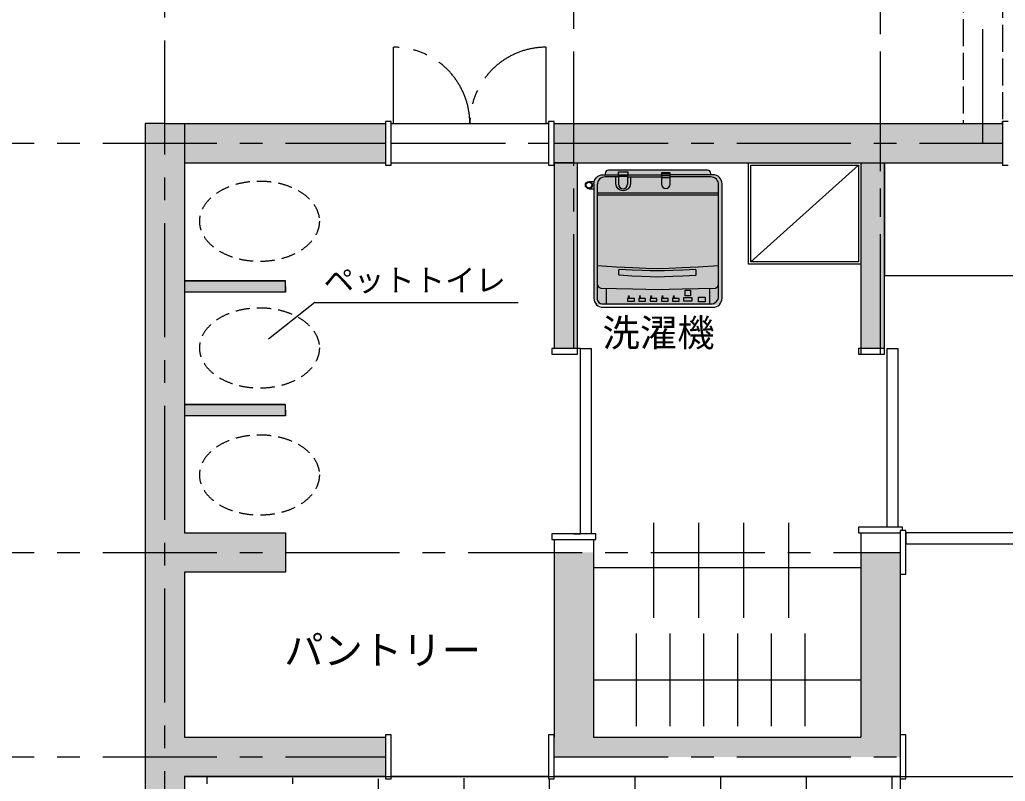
# Model space of a CAD drawing. Header units: millimetres. Extents: x -63086 to 144078, y -129912 to 13382.
# Drawn here: x 80700 to 85086, y -16512 to -13124 of the extents above; entities that cross this region are included whole.
import ezdxf

# ---------------------------------------------------------------- set-up
doc = ezdxf.new("R2010")
doc.units = ezdxf.units.MM
for name, pattern in [('ACAD_ISO02W100', [15, 12, -3]), ('CENTERX2', [101.6, 63.5, -12.7, 12.7, -12.7]), ('HIDDEN', [9.525, 6.35, -3.175])]:
    doc.linetypes.add(name, pattern=pattern)
doc.layers.get('0').update_dxf_attribs({"lineweight": 0})
for name, color, linetype, lineweight in [('001壁芯', 7, 'CENTERX2', 0), ('002寸法', 7, 'Continuous', 0), ('003壁', 7, 'Continuous', 9), ('004建具', 7, 'Continuous', 9), ('097家具', 7, 'Continuous', 0)]:
    doc.layers.add(name, color=color, linetype=linetype, lineweight=lineweight)
doc.layers.add('文字', color=7, linetype='Continuous')
doc.styles.get("Standard").update_dxf_attribs({"font": 'MS Mincho.ttf'})
doc.styles.add('小岩', font='MS Mincho.ttf', dxfattribs={"height": 150})
doc.dimstyles.new('寸法', dxfattribs={"dimtxt": 70, "dimasz": 25, "dimexe": 1.5, "dimexo": 200, "dimtad": 1, "dimdec": 0, "dimtxsty": 'Standard', "dimblk": 'DOT', "dimcen": 2.5, "dimadec": 0, "dimazin": 0, "dimtfac": 1, "dimtdec": 0, "dimtmove": 0, "dimatfit": 3, "dimfxl": 200, "dimfxlon": 1, "dimarcsym": 0})

# ---------------------------------------------------------------- blocks, each defined once
blk = doc.blocks.new('*U199')
at = {"color": 0, "linetype": 'ByBlock', "lineweight": -2}
for p, q in [((112, 583.8), (152.5, 583.8)), ((152.7, 580), (302.9, 580)), ((153, 590), (302.9, 590)), ((302.9, 595.5), (342.1, 595.5)), ((302.9, 593.4), (342.1, 593.4)), ((302.9, 585.8), (342.1, 585.8)), ((302.9, 577.1), (342.1, 577.1)), ((-19.5, 559.7), (4, 559.7)), ((-19.5, 527.8), (2.5, 527.8)), ((17.5, 510), (557.5, 510)), ((17.5, 500), (557.5, 500)), ((497.5, 45), (497.5, 45))]:
    blk.add_line(p, q, dxfattribs=at)
for points in [[(2.5, 550, -0.414214), (42.5, 590), (112.2, 590)], [(2.5, 550), (2.5, 40, 0.414214), (42.5, 0), (532.5, 0, 0.414214), (572.5, 40), (572.5, 550, 0.414214), (532.5, 590), (342.1, 590)], [(112.4, 580), (93.1, 580), (52.5, 580, 0.414273), (17.5, 545), (17.5, 36.8, 0.369893), (39.9, 15), (522.5, 15, 0.414214), (557.5, 50), (557.5, 545, 0.414214), (522.5, 580), (342.1, 580)], [(522.5, 590), (522.5, 595, 0.414214), (507.5, 610), (67.5, 610, 0.414214), (52.5, 595), (52.5, 590)], [(164.7, 580), (164.7, 550.3, -1), (100.3, 550.3), (100.3, 580)], [(112.4, 587.5), (112.4, 547.8, 1), (152.6, 547.8), (152.7, 547.8), (152.7, 587.5)], [(17.5, 100.4, 0.325505), (32.9, 85.9), (103, 83.6), (174.3, 81.6), (232.8, 80.4), (285, 80), (337.2, 80.4), (395.7, 81.6), (467, 83.6), (543.4, 85.9, 0.307853), (557.5, 101.2)]]:
    blk.add_lwpolyline(points, format="xyb", dxfattribs=at)
for points in [[(153, 602.6), (153, 587.5), (112.2, 587.5), (112.2, 602.6)], [(408, 51.6), (408, 75.6), (432, 75.6), (432, 51.6)], [(182.5, 39), (152.5, 39), (152.5, 27), (182.5, 27)], [(232.5, 39), (202.5, 39), (202.5, 27), (232.5, 27)], [(282.5, 39), (252.5, 39), (252.5, 27), (282.5, 27)], [(332.5, 39), (302.5, 39), (302.5, 27), (332.5, 27)], [(382.5, 39), (352.5, 39), (352.5, 27), (382.5, 27)], [(402.5, 27), (402.5, 43), (437.5, 43), (437.5, 27)]]:
    blk.add_lwpolyline(points, close=True, dxfattribs=at)
for points in [[(342.1, 548.3), (342.1, 598), (302.9, 598), (302.9, 548.3, 1)], [(397.8, 140.1), (453.9, 143.3, 0.467752), (458, 147.6), (457.7, 164.8, 0.369744), (453.8, 168.5), (397.7, 165.8), (353.6, 163.8), (317.3, 162.6), (285, 162.2), (252.7, 162.6), (216.5, 163.7), (172.3, 165.6), (116.3, 168.3, 0.379267), (112.3, 164.8), (111.7, 148, 0.423458), (115.7, 144), (171.8, 140.6), (216.1, 138.1), (252.5, 136.7), (284.8, 136.1), (317.2, 136.5), (353.5, 137.9)]]:
    blk.add_lwpolyline(points, format="xyb", close=True, dxfattribs=at)
for points in [[(557.5, 185.2), (467, 179.2), (395.7, 175), (337.2, 172.5), (285, 171.6), (232.8, 172.5), (174.3, 175), (103, 179.2), (17.5, 185.2)], [(57.5, 85.1), (57.5, 15.9)], [(467.5, 35), (467.5, 45), (497.5, 45)], [(497.5, 45), (497.5, 25), (467.5, 25), (467.5, 45)], [(517.5, 85.1), (517.5, 67.2), (517.5, 15)]]:
    blk.add_lwpolyline(points, dxfattribs=at)
for centre, radius in [((-19.5, 543.7), 16), ((-19.5, 543.7), 13), ((157.5, 49.5), 1.71), ((157.5, 43.4), 1.71), ((157.5, 49.5), 0.709), ((157.5, 43.4), 0.709), ((207.5, 49.5), 1.71), ((207.5, 43.4), 1.71), ((207.5, 49.5), 0.709), ((207.5, 43.4), 0.709), ((257.5, 49.5), 1.71), ((257.5, 43.4), 1.71), ((257.5, 49.5), 0.709), ((257.5, 43.4), 0.709), ((307.5, 49.5), 1.71), ((307.5, 43.4), 1.71), ((307.5, 49.5), 0.709), ((307.5, 43.4), 0.709), ((358, 49.5), 1.71), ((358, 43.4), 1.71), ((358, 49.5), 0.709), ((358, 43.4), 0.709)]:
    blk.add_circle(centre, radius, dxfattribs=at)
blk = doc.blocks.new('_Dot')
at = {"color": 0, "linetype": 'ByBlock', "lineweight": -2}
blk.add_line((-0.5, 0), (-1, 0), dxfattribs=at)
at = {"color": 0, "linetype": 'ByBlock', "const_width": 0.5}
blk.add_lwpolyline([(-0.25, 0, 1), (0.25, 0, 1)], format="xyb", close=True, dxfattribs=at)
blk = doc.blocks.new('*D740')
at = {"layer": '002寸法', "color": 0, "lineweight": -2, "transparency": 16777216}
for p, q in [((97387.9, -15948.9), (97589.4, -15948.9)), ((97587.9, -15973.9), (97587.9, -19108.9)), ((97387.9, -19133.9), (97589.4, -19133.9))]:
    blk.add_line(p, q, dxfattribs=at)
at = {"layer": 'Defpoints', "color": 0, "transparency": 16777216}
for p in [(97024.6, -15948.9), (85073.3, -19133.9), (97587.9, -19133.9)]:
    blk.add_point(p, dxfattribs=at)
at = {"layer": '002寸法', "color": 0, "lineweight": -2, "transparency": 16777216, "xscale": 25, "yscale": 25, "zscale": 25}
for p, rotation in [((97587.9, -15948.9), 90), ((97587.9, -19133.9), 270)]:
    blk.add_blockref('_Dot', p, dxfattribs=dict(at, rotation=rotation))
at = {"layer": '002寸法', "color": 0, "transparency": 16777216, "insert": (97522.3, -17541.4), "char_height": 130, "attachment_point": 5, "rotation": 90}
blk.add_mtext('3185', dxfattribs=at)

msp = doc.modelspace()

# ---------------------------------------------------------------- hatches: boundary and pattern name
at = {"layer": '003壁', "ltscale": 10, "true_color": 0x939598}
h = msp.add_hatch(color=252, dxfattribs=at)
h.dxf.hatch_style = 1
h.paths.add_polyline_path([(81433.3022, -13586.3749), (81345.8022, -13586.3749), (81345.8022, -13673.8749), (81433.3022, -13673.8749)])
h.paths.add_polyline_path([(81345.8022, -13586.3749), (81258.3022, -13586.3749), (81258.3022, -13673.8749), (81345.8022, -13673.8749)])
h.paths.add_polyline_path([(81345.8022, -13673.8749), (81258.3022, -13673.8749), (81258.3022, -15493.8749), (81345.8022, -15493.8749)])
h.paths.add_polyline_path([(81433.3022, -13673.8749), (81345.8022, -13673.8749), (81345.8022, -15493.8749), (81883.3022, -15493.8749), (81883.3022, -15406.3749), (81433.3022, -15406.3749)])
h.paths.add_polyline_path([(82328.3022, -16316.3749), (81433.3022, -16316.3749), (81433.3022, -15581.3749), (81883.3022, -15581.3749), (81883.3022, -15493.8749), (81345.8022, -15493.8749), (81345.8022, -16403.8749), (82328.3022, -16403.8749)])
h.paths.add_polyline_path([(81345.8022, -15493.8749), (81258.3022, -15493.8749), (81258.3022, -16403.8749), (81345.8022, -16403.8749)])
h.paths.add_polyline_path([(81345.8022, -16403.8749), (81258.3022, -16403.8749), (81258.3022, -17416.3749), (81345.8022, -17416.3749)])
h.paths.add_polyline_path([(81433.3022, -16491.3749), (82328.3022, -16491.3749), (82328.3022, -16403.8749), (81345.8022, -16403.8749), (81345.8022, -17416.3749), (81433.3022, -17416.3749)])
h.paths.add_polyline_path([(89535.8022, -17276.3749), (89448.3022, -17276.3749), (89448.3022, -17476.3749), (89535.8022, -17476.3749)])
h.paths.add_polyline_path([(89623.3022, -17276.3749), (89535.8022, -17276.3749), (89535.8022, -17476.3749), (89623.3022, -17476.3749)])
h.paths.add_polyline_path([(89535.8022, -17701.3749), (89448.3022, -17701.3749), (89448.3022, -19046.3749), (89535.8022, -19046.3749)])
h.paths.add_polyline_path([(89623.3022, -17701.3749), (89535.8022, -17701.3749), (89535.8022, -19046.3749), (89623.3022, -19046.3749)])
h.paths.add_polyline_path([(91810.8022, -22266.3749), (91355.8022, -22266.3749), (91355.8022, -23596.3749), (91443.3022, -23596.3749), (91443.3022, -22441.3749), (91723.3022, -22441.3749), (91723.3022, -23596.3749), (91810.8022, -23596.3749)])
h.paths.add_polyline_path([(91898.3022, -22266.3749), (91810.8022, -22266.3749), (91810.8022, -23596.3749), (91898.3022, -23596.3749)])
h.paths.add_polyline_path([(91355.8022, -22353.8749), (91268.3022, -22353.8749), (91268.3022, -23596.3749), (91355.8022, -23596.3749)])
h.paths.add_polyline_path([(91268.3022, -22266.3749), (89936.7822, -22266.3749), (90024.3822, -22353.8749), (91268.3022, -22353.8749)])
h.paths.add_polyline_path([(91355.8022, -22266.3749), (91268.3022, -22266.3749), (91268.3022, -22353.8749), (91355.8022, -22353.8749)])
h.paths.add_polyline_path([(89936.7822, -22266.3749), (89623.3022, -22266.3749), (89623.3022, -22353.8749), (90024.3822, -22353.8749)])
h.paths.add_polyline_path([(90024.3822, -22353.8749), (89623.3022, -22353.8749), (89623.3022, -22441.3749), (90111.9822, -22441.3749)])
h.paths.add_polyline_path([(88170.8022, -15581.3749), (88083.3022, -15581.3749), (88083.3022, -16316.3749), (86438.3022, -16316.3749), (86263.3022, -16316.3749), (86253.3022, -16316.3749), (85353.3022, -16316.3749), (85353.3022, -16403.8749), (88170.8022, -16403.8749)])
h.paths.add_polyline_path([(88170.8022, -16403.8749), (85353.3022, -16403.8749), (85353.3022, -16491.3749), (85440.8022, -16491.3749), (88170.8022, -16491.3749)])
h.paths.add_polyline_path([(88258.3022, -15581.3749), (88170.8022, -15581.3749), (88170.8022, -16403.8749), (88258.3022, -16403.8749)])
h.paths.add_polyline_path([(88258.3022, -16403.8749), (88170.8022, -16403.8749), (88170.8022, -16491.3749), (88258.3022, -16491.3749)])
h.paths.add_polyline_path([(86438.3022, -16491.3749), (86263.3022, -16491.3749), (86263.3022, -19133.8749), (86438.3022, -19133.8749), (86438.3022, -19046.3749)])
h.paths.add_polyline_path([(88258.3022, -17453.8749), (86438.3022, -17453.8749), (86438.3022, -17628.8749), (88258.3022, -17628.8749)])
h.paths.add_polyline_path([(85528.3022, -16491.3749), (85353.3022, -16491.3749), (85353.3022, -16501.3749), (85353.3022, -17641.3749), (85528.3022, -17641.3749)])
h.paths.add_polyline_path([(86438.3022, -19133.8749), (86263.3022, -19133.8749), (86263.3022, -19221.3749), (86350.8022, -19221.3749), (86438.3022, -19221.3749)])
h.paths.add_polyline_path([(86888.3022, -19046.3749), (86688.3022, -19046.3749), (86688.3022, -19133.8749), (86888.3022, -19133.8749)])
h.paths.add_polyline_path([(86888.3022, -19133.8749), (86688.3022, -19133.8749), (86688.3022, -19221.3749), (86888.3022, -19221.3749)])
h = msp.add_hatch(color=252, dxfattribs=at)
h.dxf.hatch_style = 1
h.paths.add_polyline_path([(82328.3022, -13586.3749), (81433.3022, -13586.3749), (81433.3022, -13761.3749), (82328.3022, -13761.3749)])
h = msp.add_hatch(color=252, dxfattribs=at)
h.dxf.hatch_style = 1
h.paths.add_polyline_path([(85073.3022, -13586.3749), (83078.3022, -13586.3749), (83078.3022, -13761.3749), (83165.8022, -13761.3749), (85073.3022, -13761.3749)])
h = msp.add_hatch(color=252, dxfattribs=at)
h.dxf.hatch_style = 1
h.paths.add_polyline_path([(83165.8022, -13761.3749), (83078.3022, -13761.3749), (83078.3022, -13771.3749), (83078.3022, -14586.3749), (83165.8022, -14586.3749)])
h.paths.add_polyline_path([(83253.3022, -15493.8749), (83078.3022, -15493.8749), (83078.3022, -16316.3749), (83078.3022, -16403.8749), (84618.3022, -16403.8749), (84618.3022, -16316.3749), (84618.3022, -16306.3749), (84618.3022, -15581.3749), (84618.3022, -15493.8749), (84443.3022, -15493.8749), (84443.3022, -16316.3749), (83253.3022, -16316.3749)])
h.paths.add_polyline_path([(84530.8022, -13761.3749), (84443.3022, -13761.3749), (84443.3022, -14211.3749), (84443.3022, -14586.3749), (84530.8022, -14586.3749)])
h.paths.add_polyline_path([(90111.9822, -20376.3749), (89623.3022, -20376.3749), (89623.3022, -20463.8749), (90024.3822, -20463.8749)])
h.paths.add_polyline_path([(90024.3822, -20463.8749), (89623.3022, -20463.8749), (89623.3022, -20551.3749), (89633.3022, -20551.3749), (89936.7822, -20551.3749)])
h.paths.add_polyline_path([(91268.3022, -20463.8749), (90024.3822, -20463.8749), (89936.7822, -20551.3749), (91268.3022, -20551.3749)])
h.paths.add_polyline_path([(91268.3022, -20376.3749), (90111.9822, -20376.3749), (90024.3822, -20463.8749), (91268.3022, -20463.8749)])
h = msp.add_hatch(color=252, dxfattribs=at)
h.dxf.hatch_style = 1
h.paths.add_polyline_path([(83182.8022, -13761.3749), (83165.8022, -13761.3749), (83165.8022, -14586.3749), (83182.8022, -14586.3749)])
h.paths.add_polyline_path([(84547.8022, -13761.3749), (84530.8022, -13761.3749), (84530.8022, -14586.3749), (84547.8022, -14586.3749)])
at = {"layer": '003壁', "ltscale": 10, "true_color": 0xc7c8ca}
h = msp.add_hatch(color=9, dxfattribs=at)
h.dxf.hatch_style = 1
h.paths.add_polyline_path([(81883.3022, -14286.3749), (81433.3022, -14286.3749), (81433.3022, -14311.3749), (81433.3022, -14336.3749), (81883.3022, -14336.3749)])
h.paths.add_polyline_path([(81883.3022, -14836.3749), (81433.3022, -14836.3749), (81433.3022, -14886.3749), (81883.3022, -14886.3749)])
at = {"layer": '097家具', "ltscale": 10, "true_color": 0x868788, "transparency": 33554587}
h = msp.add_hatch(color=252, dxfattribs=at)
h.dxf.hatch_style = 1
h.paths.add_polyline_path([(83810.3136, -13903.6426), (83270.3136, -13903.6426), (83270.3136, -14218.4905), (83355.7921, -14224.404), (83427.1105, -14228.6279), (83485.6554, -14231.1623), (83537.8136, -14232.0071), (83589.9718, -14231.1623), (83648.5168, -14228.6279), (83719.8351, -14224.404), (83810.3136, -14218.4905)], flags=17)
h.paths.add_polyline_path([(83555.7505, -13855.326), (83555.7505, -13823.6426), (83417.5399, -13823.6426), (83417.5399, -13853.3125, -1), (83353.0873, -13853.3125), (83353.0873, -13823.6426), (83345.8827, -13823.6426), (83305.3207, -13823.6334, 0.414272724), (83270.3136, -13858.6334), (83270.3136, -13893.6426), (83810.3136, -13893.6426), (83810.3136, -13858.6426, 0.414213562), (83775.3136, -13823.6426), (83594.8767, -13823.6426), (83594.8767, -13855.326, -1)], flags=17)
h.paths.add_polyline_path([(83594.8767, -13826.5383), (83555.7505, -13826.5383), (83555.7505, -13855.326, 1), (83594.8767, -13855.326)], flags=16)
h.paths.add_polyline_path([(83810.3136, -13893.6426), (83270.3136, -13893.6426), (83270.3136, -13903.6426), (83810.3136, -13903.6426)], flags=17)
h.paths.add_polyline_path([(83417.5399, -13823.6426), (83405.5002, -13823.6426), (83405.3663, -13855.8689, -1), (83365.261, -13855.8689), (83365.261, -13823.6426), (83353.0873, -13823.6426), (83353.0873, -13853.3125, 1), (83417.5399, -13853.3125)], flags=16)
h.paths.add_polyline_path([(83365.261, -13819.852), (83365.261, -13855.8689, 1), (83405.3663, -13855.8689), (83405.4876, -13819.852)], flags=17)
h.paths.add_polyline_path([(83405.7684, -13801.0772), (83365.0092, -13801.0772), (83365.0092, -13816.0984), (83405.7684, -13816.0984)])
h.paths.add_polyline_path([(83760.3136, -13793.6426), (83320.3136, -13793.6426, 0.414213562), (83305.3136, -13808.6426), (83305.3136, -13813.6426), (83365.0092, -13813.6426), (83365.0092, -13801.0772), (83405.7684, -13801.0772), (83405.7684, -13813.6426), (83555.7505, -13813.6426), (83555.7505, -13805.5979), (83594.8767, -13805.5979), (83594.8767, -13813.6426), (83775.3136, -13813.6426), (83775.3136, -13808.6426, 0.414213562)])
h.paths.add_polyline_path([(83555.7505, -13813.6426), (83405.7684, -13813.6426), (83405.7684, -13816.0984), (83405.7176, -13823.6426), (83555.7505, -13823.6426)], flags=17)
h.paths.add_polyline_path([(83405.5002, -13816.0984), (83365.261, -13816.0984), (83365.261, -13819.852), (83405.5002, -13819.852)], flags=17)
h.paths.add_polyline_path([(83365.261, -13816.0984), (83365.0092, -13816.0984), (83365.0092, -13813.6426), (83295.3136, -13813.6426, 0.414213562), (83255.3136, -13853.6426), (83255.3136, -14363.6426, 0.215374259), (83268.8703, -14393.6551), (83811.7569, -14393.6551, 0.215374259), (83825.3136, -14363.6426), (83825.3136, -13853.6426, 0.414213562), (83785.3136, -13813.6426), (83594.8767, -13813.6426), (83594.8767, -13823.6426), (83775.3136, -13823.6426, -0.414213562), (83810.3136, -13858.6426), (83810.3136, -14353.6426, -0.414213562), (83775.3136, -14388.6426), (83292.7569, -14388.6426, -0.369893064), (83270.3136, -14366.8195), (83270.3136, -13858.6334, -0.414272724), (83305.3207, -13823.6334), (83345.8827, -13823.6426), (83365.261, -13823.6426)])
h.paths.add_polyline_path([(83710.4788, -14238.8909, 0.369744195), (83706.6015, -14235.0958), (83650.5589, -14237.8493), (83606.3857, -14239.8187), (83570.1277, -14241.0067), (83537.8303, -14241.4156), (83505.5394, -14241.0482), (83469.3003, -14239.9068), (83425.1588, -14237.9941), (83369.1605, -14235.3126, 0.427922149), (83365.1236, -14239.5385), (83364.5199, -14255.6277, 0.42345751), (83368.4876, -14259.6831), (83424.6577, -14263.0793), (83468.9313, -14265.5132), (83505.2719, -14266.9925), (83537.643, -14267.5249), (83570.0079, -14267.1182), (83606.3301, -14265.7798), (83650.573, -14263.5177), (83706.7, -14260.3394, 0.467751726), (83710.8628, -14256.085)], flags=0)
h.paths.add_polyline_path([(83810.3136, -14218.4905), (83719.8351, -14224.404), (83648.5168, -14228.6279), (83589.9718, -14231.1623), (83537.8136, -14232.0071), (83485.6554, -14231.1623), (83427.1105, -14228.6279), (83355.7921, -14224.404), (83270.3136, -14218.4905), (83270.3136, -14303.2451, 0.325621266), (83285.686, -14317.7745), (83355.7921, -14320.0924), (83427.1105, -14322.0869), (83485.6554, -14323.2837), (83537.8136, -14323.6826), (83589.9718, -14323.2837), (83648.5168, -14322.0869), (83719.8351, -14320.0924), (83796.2103, -14317.7353, 0.307846909), (83810.3136, -14302.396)], flags=17)
h.paths.add_polyline_path([(83537.643, -14267.5249), (83505.2719, -14266.9925), (83468.9313, -14265.5132), (83424.6577, -14263.0793), (83368.4876, -14259.6831, -0.42345751), (83364.5199, -14255.6277), (83365.1489, -14238.8638, -0.379267382), (83369.1605, -14235.3126), (83425.1588, -14237.9941), (83469.3003, -14239.9068), (83505.5394, -14241.0482), (83537.8303, -14241.4156), (83570.1277, -14241.0067), (83606.3857, -14239.8187), (83650.5589, -14237.8493), (83706.6015, -14235.0958, -0.369744195), (83710.4788, -14238.8909), (83710.8628, -14256.085, -0.467751726), (83706.7, -14260.3394), (83650.573, -14263.5177), (83606.3301, -14265.7798), (83570.0079, -14267.1182)], flags=16)
h.paths.add_polyline_path([(83770.3298, -14318.534), (83719.8351, -14320.0924), (83648.5168, -14322.0869), (83589.9718, -14323.2837), (83537.8136, -14323.6826), (83485.6554, -14323.2837), (83427.1105, -14322.0869), (83355.7921, -14320.0924), (83310.2792, -14318.5876), (83310.3388, -14388.6426), (83770.3255, -14388.6426), (83770.3079, -14336.421)], flags=17)
h.paths.add_polyline_path([(83412.0152, -14354.1511, -1), (83408.5967, -14354.1511, -1)], flags=16)
h.paths.add_polyline_path([(83411.0152, -14354.1511, -1), (83409.5967, -14354.1511, -1)], flags=0)
h.paths.add_polyline_path([(83412.0152, -14360.2401, -1), (83408.5967, -14360.2401, -1)], flags=16)
h.paths.add_polyline_path([(83411.0152, -14360.2401, -1), (83409.5967, -14360.2401, -1)], flags=0)
h.paths.add_polyline_path([(83435.3059, -14364.6426), (83435.3059, -14376.6426), (83405.3059, -14376.6426), (83405.3059, -14364.6426)], flags=16)
h.paths.add_polyline_path([(83462.0152, -14354.1511, -1), (83458.5967, -14354.1511, -1)], flags=16)
h.paths.add_polyline_path([(83461.0152, -14354.1511, -1), (83459.5967, -14354.1511, -1)], flags=0)
h.paths.add_polyline_path([(83462.0152, -14360.2401, -1), (83458.5967, -14360.2401, -1)], flags=16)
h.paths.add_polyline_path([(83461.0152, -14360.2401, -1), (83459.5967, -14360.2401, -1)], flags=0)
h.paths.add_polyline_path([(83455.3059, -14364.6426), (83485.3059, -14364.6426), (83485.3059, -14376.6426), (83455.3059, -14376.6426)], flags=16)
h.paths.add_polyline_path([(83512.0152, -14354.1511, -1), (83508.5967, -14354.1511, -1)], flags=16)
h.paths.add_polyline_path([(83505.3059, -14364.6426), (83535.3059, -14364.6426), (83535.3059, -14376.6426), (83505.3059, -14376.6426)], flags=16)
h.paths.add_polyline_path([(83511.0152, -14354.1511, -1), (83509.5967, -14354.1511, -1)], flags=0)
h.paths.add_polyline_path([(83512.0152, -14360.2401, -1), (83508.5967, -14360.2401, -1)], flags=16)
h.paths.add_polyline_path([(83511.0152, -14360.2401, -1), (83509.5967, -14360.2401, -1)], flags=0)
h.paths.add_polyline_path([(83555.3059, -14364.6426), (83585.3059, -14364.6426), (83585.3059, -14376.6426), (83555.3059, -14376.6426)], flags=16)
h.paths.add_polyline_path([(83562.0152, -14354.1511, -1), (83558.5967, -14354.1511, -1)], flags=16)
h.paths.add_polyline_path([(83561.0152, -14354.1511, -1), (83559.5967, -14354.1511, -1)], flags=0)
h.paths.add_polyline_path([(83562.0152, -14360.2401, -1), (83558.5967, -14360.2401, -1)], flags=16)
h.paths.add_polyline_path([(83561.0152, -14360.2401, -1), (83559.5967, -14360.2401, -1)], flags=0)
h.paths.add_polyline_path([(83605.3059, -14364.6426), (83635.3059, -14364.6426), (83635.3059, -14376.6426), (83605.3059, -14376.6426)], flags=16)
h.paths.add_polyline_path([(83612.5448, -14354.1511, -1), (83609.1263, -14354.1511, -1)], flags=16)
h.paths.add_polyline_path([(83612.5448, -14360.2401, -1), (83609.1263, -14360.2401, -1)], flags=16)
h.paths.add_polyline_path([(83611.5448, -14354.1511, -1), (83610.1263, -14354.1511, -1)], flags=0)
h.paths.add_polyline_path([(83611.5448, -14360.2401, -1), (83610.1263, -14360.2401, -1)], flags=0)
h.paths.add_polyline_path([(83655.3059, -14360.6426), (83690.3059, -14360.6426), (83690.3059, -14376.6426), (83655.3059, -14376.6426)], flags=16)
h.paths.add_polyline_path([(83660.8059, -14328.0358), (83684.8059, -14328.0358), (83684.8059, -14352.0358), (83660.8059, -14352.0358)], flags=16)
h.paths.add_polyline_path([(83720.3083, -14358.6426), (83750.305, -14358.6426), (83750.305, -14378.6426), (83720.305, -14378.6426)], flags=16)
at = {"layer": '097家具', "ltscale": 10, "true_color": 0x868788, "transparency": 33554577}
h = msp.add_hatch(color=252, dxfattribs=at)
h.dxf.hatch_style = 1
h.paths.add_polyline_path([(83710.4788, -14238.8909, 0.369744195), (83706.6015, -14235.0958), (83650.5589, -14237.8493), (83606.3857, -14239.8187), (83570.1277, -14241.0067), (83537.8303, -14241.4156), (83505.5394, -14241.0482), (83469.3003, -14239.9068), (83425.1588, -14237.9941), (83369.1605, -14235.3126, 0.427922149), (83365.1236, -14239.5385), (83364.5199, -14255.6277, 0.42345751), (83368.4876, -14259.6831), (83424.6577, -14263.0793), (83468.9313, -14265.5132), (83505.2719, -14266.9925), (83537.643, -14267.5249), (83570.0079, -14267.1182), (83606.3301, -14265.7798), (83650.573, -14263.5177), (83706.7, -14260.3394, 0.467751726), (83710.8628, -14256.085)], flags=0)
h.paths.add_polyline_path([(83825.3136, -13853.6426, 0.414213562), (83785.3136, -13813.6426), (83594.8767, -13813.6426), (83594.8767, -13855.326, -1), (83555.7505, -13855.326), (83555.7505, -13823.6426), (83405.5002, -13823.6426), (83405.3663, -13855.8689, -1), (83365.261, -13855.8689), (83365.261, -13816.0984), (83365.0092, -13816.0984), (83365.0092, -13813.6426), (83295.3136, -13813.6426, 0.414213562), (83255.3136, -13853.6426), (83255.3136, -14363.6426, 0.215374259), (83268.8703, -14393.6551), (83811.7569, -14393.6551, 0.215374259), (83825.3136, -14363.6426)])
h.paths.add_polyline_path([(83405.3059, -14364.6426), (83435.3059, -14364.6426), (83435.3059, -14376.6426), (83405.3059, -14376.6426)], flags=16)
h.paths.add_polyline_path([(83412.0152, -14354.1511, -1), (83408.5967, -14354.1511, -1)], flags=16)
h.paths.add_polyline_path([(83412.0152, -14360.2401, -1), (83408.5967, -14360.2401, -1)], flags=16)
h.paths.add_polyline_path([(83411.0152, -14354.1511, -1), (83409.5967, -14354.1511, -1)], flags=0)
h.paths.add_polyline_path([(83411.0152, -14360.2401, -1), (83409.5967, -14360.2401, -1)], flags=0)
h.paths.add_polyline_path([(83364.5199, -14255.6277), (83365.1489, -14238.8638, -0.379267382), (83369.1605, -14235.3126), (83425.1588, -14237.9941), (83469.3003, -14239.9068), (83505.5394, -14241.0482), (83537.8303, -14241.4156), (83570.1277, -14241.0067), (83606.3857, -14239.8187), (83650.5589, -14237.8493), (83706.6015, -14235.0958, -0.369744195), (83710.4788, -14238.8909), (83710.8628, -14256.085, -0.467751726), (83706.7, -14260.3394), (83650.573, -14263.5177), (83606.3301, -14265.7798), (83570.0079, -14267.1182), (83537.643, -14267.5249), (83505.2719, -14266.9925), (83468.9313, -14265.5132), (83424.6577, -14263.0793), (83368.4876, -14259.6831, -0.42345751)], flags=16)
h.paths.add_polyline_path([(83455.3059, -14364.6426), (83485.3059, -14364.6426), (83485.3059, -14376.6426), (83455.3059, -14376.6426)], flags=16)
h.paths.add_polyline_path([(83462.0152, -14354.1511, -1), (83458.5967, -14354.1511, -1)], flags=16)
h.paths.add_polyline_path([(83462.0152, -14360.2401, -1), (83458.5967, -14360.2401, -1)], flags=16)
h.paths.add_polyline_path([(83461.0152, -14354.1511, -1), (83459.5967, -14354.1511, -1)], flags=0)
h.paths.add_polyline_path([(83461.0152, -14360.2401, -1), (83459.5967, -14360.2401, -1)], flags=0)
h.paths.add_polyline_path([(83505.3059, -14364.6426), (83535.3059, -14364.6426), (83535.3059, -14376.6426), (83505.3059, -14376.6426)], flags=16)
h.paths.add_polyline_path([(83512.0152, -14354.1511, -1), (83508.5967, -14354.1511, -1)], flags=16)
h.paths.add_polyline_path([(83512.0152, -14360.2401, -1), (83508.5967, -14360.2401, -1)], flags=16)
h.paths.add_polyline_path([(83511.0152, -14354.1511, -1), (83509.5967, -14354.1511, -1)], flags=0)
h.paths.add_polyline_path([(83511.0152, -14360.2401, -1), (83509.5967, -14360.2401, -1)], flags=0)
h.paths.add_polyline_path([(83555.3059, -14364.6426), (83585.3059, -14364.6426), (83585.3059, -14376.6426), (83555.3059, -14376.6426)], flags=16)
h.paths.add_polyline_path([(83562.0152, -14354.1511, -1), (83558.5967, -14354.1511, -1)], flags=16)
h.paths.add_polyline_path([(83562.0152, -14360.2401, -1), (83558.5967, -14360.2401, -1)], flags=16)
h.paths.add_polyline_path([(83561.0152, -14354.1511, -1), (83559.5967, -14354.1511, -1)], flags=0)
h.paths.add_polyline_path([(83561.0152, -14360.2401, -1), (83559.5967, -14360.2401, -1)], flags=0)
h.paths.add_polyline_path([(83605.3059, -14364.6426), (83635.3059, -14364.6426), (83635.3059, -14376.6426), (83605.3059, -14376.6426)], flags=16)
h.paths.add_polyline_path([(83612.5448, -14354.1511, -1), (83609.1263, -14354.1511, -1)], flags=16)
h.paths.add_polyline_path([(83612.5448, -14360.2401, -1), (83609.1263, -14360.2401, -1)], flags=16)
h.paths.add_polyline_path([(83611.5448, -14354.1511, -1), (83610.1263, -14354.1511, -1)], flags=0)
h.paths.add_polyline_path([(83611.5448, -14360.2401, -1), (83610.1263, -14360.2401, -1)], flags=0)
h.paths.add_polyline_path([(83655.3059, -14360.6426), (83690.3059, -14360.6426), (83690.3059, -14376.6426), (83655.3059, -14376.6426)], flags=16)
h.paths.add_polyline_path([(83660.8059, -14352.0358), (83660.8059, -14328.0358), (83684.8059, -14328.0358), (83684.8059, -14352.0358)], flags=16)
h.paths.add_polyline_path([(83720.3083, -14358.6426), (83750.305, -14358.6426), (83750.305, -14378.6426), (83720.305, -14378.6426)], flags=16)
h.paths.add_polyline_path([(83594.8767, -13810.2578), (83555.7505, -13810.2578), (83555.7505, -13817.8), (83594.8767, -13817.8)])
h.paths.add_polyline_path([(83594.8767, -13817.8), (83555.7505, -13817.8), (83555.7505, -13826.5383), (83594.8767, -13826.5383)], flags=17)
at = {"layer": '097家具', "ltscale": 10, "true_color": 0x868788, "transparency": 33554587}
h = msp.add_hatch(color=252, dxfattribs=at)
h.dxf.hatch_style = 1
h.paths.add_polyline_path([(83810.3136, -14218.4905), (83719.8351, -14224.404), (83648.5168, -14228.6279), (83589.9718, -14231.1623), (83537.8136, -14232.0071), (83485.6554, -14231.1623), (83427.1105, -14228.6279), (83355.7921, -14224.404), (83270.3136, -14218.4905), (83270.3136, -14303.2451, 0.325621266), (83285.686, -14317.7745), (83355.7921, -14320.0924), (83427.1105, -14322.0869), (83485.6554, -14323.2837), (83537.8136, -14323.6826), (83589.9718, -14323.2837), (83648.5168, -14322.0869), (83719.8351, -14320.0924), (83796.2103, -14317.7353, 0.307846909), (83810.3136, -14302.396)])
h.paths.add_polyline_path([(83570.0079, -14267.1182), (83537.643, -14267.5249), (83505.2719, -14266.9925), (83468.9313, -14265.5132), (83424.6577, -14263.0793), (83368.4876, -14259.6831, -0.42345751), (83364.5199, -14255.6277), (83365.1489, -14238.8638, -0.379267382), (83369.1605, -14235.3126), (83425.1588, -14237.9941), (83469.3003, -14239.9068), (83505.5394, -14241.0482), (83537.8303, -14241.4156), (83570.1277, -14241.0067), (83606.3857, -14239.8187), (83650.5589, -14237.8493), (83706.6015, -14235.0958, -0.369744195), (83710.4788, -14238.8909), (83710.8628, -14256.085, -0.467751726), (83706.7, -14260.3394), (83650.573, -14263.5177), (83606.3301, -14265.7798)], flags=16)
h.paths.add_polyline_path([(83710.8628, -14256.085), (83710.4788, -14238.8909, 0.369744195), (83706.6015, -14235.0958), (83650.5589, -14237.8493), (83606.3857, -14239.8187), (83570.1277, -14241.0067), (83537.8303, -14241.4156), (83505.5394, -14241.0482), (83469.3003, -14239.9068), (83425.1588, -14237.9941), (83369.1605, -14235.3126, 0.427922149), (83365.1236, -14239.5385), (83364.5199, -14255.6277, 0.42345751), (83368.4876, -14259.6831), (83424.6577, -14263.0793), (83468.9313, -14265.5132), (83505.2719, -14266.9925), (83537.643, -14267.5249), (83570.0079, -14267.1182), (83606.3301, -14265.7798), (83650.573, -14263.5177), (83706.7, -14260.3394, 0.467751726)], flags=0)
h.paths.add_polyline_path([(83690.3059, -14360.6426), (83655.3059, -14360.6426), (83655.3059, -14376.6426), (83690.3059, -14376.6426)], flags=16)
h.paths.add_polyline_path([(83750.305, -14358.6426), (83720.3083, -14358.6426), (83720.3083, -14368.6426), (83720.305, -14378.6426), (83750.305, -14378.6426)], flags=16)
h.paths.add_polyline_path([(83684.8059, -14328.0358), (83660.8059, -14328.0358), (83660.8059, -14352.0358), (83684.8059, -14352.0358)], flags=16)
h.paths.add_polyline_path([(83635.3059, -14364.6426), (83605.3059, -14364.6426), (83605.3059, -14376.6426), (83635.3059, -14376.6426)], flags=16)
h.paths.add_polyline_path([(83585.3059, -14364.6426), (83555.3059, -14364.6426), (83555.3059, -14376.6426), (83585.3059, -14376.6426)], flags=16)
h.paths.add_polyline_path([(83535.3059, -14364.6426), (83505.3059, -14364.6426), (83505.3059, -14376.6426), (83535.3059, -14376.6426)], flags=16)
h.paths.add_polyline_path([(83770.3079, -14336.421), (83770.3298, -14318.534), (83719.8351, -14320.0924), (83648.5168, -14322.0869), (83589.9718, -14323.2837), (83537.8136, -14323.6826), (83485.6554, -14323.2837), (83427.1105, -14322.0869), (83355.7921, -14320.0924), (83285.686, -14317.7745, -0.325621266), (83270.3136, -14303.2451), (83270.3136, -14366.8195, 0.369893064), (83292.7569, -14388.6426), (83770.3255, -14388.6426)])
h.paths.add_polyline_path([(83505.3059, -14364.6426), (83535.3059, -14364.6426), (83535.3059, -14376.6426), (83505.3059, -14376.6426)], flags=0)
h.paths.add_polyline_path([(83508.5967, -14360.2401, -1), (83512.0152, -14360.2401, -1)], flags=16)
h.paths.add_polyline_path([(83509.5967, -14360.2401, -1), (83511.0152, -14360.2401, -1)], flags=0)
h.paths.add_polyline_path([(83508.5967, -14354.1511, -1), (83512.0152, -14354.1511, -1)], flags=16)
h.paths.add_polyline_path([(83509.5967, -14354.1511, -1), (83511.0152, -14354.1511, -1)], flags=0)
h.paths.add_polyline_path([(83485.3059, -14376.6426), (83455.3059, -14376.6426), (83455.3059, -14364.6426), (83485.3059, -14364.6426)], flags=16)
h.paths.add_polyline_path([(83458.5967, -14360.2401, -1), (83462.0152, -14360.2401, -1)], flags=16)
h.paths.add_polyline_path([(83459.5967, -14360.2401, -1), (83461.0152, -14360.2401, -1)], flags=0)
h.paths.add_polyline_path([(83458.5967, -14354.1511, -1), (83462.0152, -14354.1511, -1)], flags=16)
h.paths.add_polyline_path([(83459.5967, -14354.1511, -1), (83461.0152, -14354.1511, -1)], flags=0)
h.paths.add_polyline_path([(83555.3059, -14364.6426), (83585.3059, -14364.6426), (83585.3059, -14376.6426), (83555.3059, -14376.6426)], flags=0)
h.paths.add_polyline_path([(83558.5967, -14360.2401, -1), (83562.0152, -14360.2401, -1)], flags=16)
h.paths.add_polyline_path([(83561.0152, -14360.2401, -1), (83559.5967, -14360.2401, -1)], flags=0)
h.paths.add_polyline_path([(83558.5967, -14354.1511, -1), (83562.0152, -14354.1511, -1)], flags=16)
h.paths.add_polyline_path([(83559.5967, -14354.1511, -1), (83561.0152, -14354.1511, -1)], flags=0)
h.paths.add_polyline_path([(83435.3059, -14376.6426), (83405.3059, -14376.6426), (83405.3059, -14364.6426), (83435.3059, -14364.6426)], flags=16)
h.paths.add_polyline_path([(83408.5967, -14360.2401, -1), (83412.0152, -14360.2401, -1)], flags=16)
h.paths.add_polyline_path([(83408.5967, -14354.1511, -1), (83412.0152, -14354.1511, -1)], flags=16)
h.paths.add_polyline_path([(83409.5967, -14360.2401, -1), (83411.0152, -14360.2401, -1)], flags=0)
h.paths.add_polyline_path([(83409.5967, -14354.1511, -1), (83411.0152, -14354.1511, -1)], flags=0)
h.paths.add_polyline_path([(83605.3059, -14364.6426), (83635.3059, -14364.6426), (83635.3059, -14376.6426), (83605.3059, -14376.6426)], flags=0)
h.paths.add_polyline_path([(83612.5448, -14360.2401, -1), (83609.1263, -14360.2401, -1)], flags=16)
h.paths.add_polyline_path([(83609.1263, -14354.1511, -1), (83612.5448, -14354.1511, -1)], flags=16)
h.paths.add_polyline_path([(83611.5448, -14360.2401, -1), (83610.1263, -14360.2401, -1)], flags=0)
h.paths.add_polyline_path([(83611.5448, -14354.1511, -1), (83610.1263, -14354.1511, -1)], flags=0)
h.paths.add_polyline_path([(83655.3059, -14360.6426), (83690.3059, -14360.6426), (83690.3059, -14376.6426), (83655.3059, -14376.6426)], flags=0)
h.paths.add_polyline_path([(83660.8059, -14352.0358), (83660.8059, -14328.0358), (83684.8059, -14328.0358), (83684.8059, -14352.0358)], flags=16)
h.paths.add_polyline_path([(83720.3083, -14358.6426), (83750.305, -14358.6426), (83750.305, -14378.6426), (83720.305, -14378.6426)], flags=0)
h.paths.add_polyline_path([(83435.3059, -14364.6426), (83405.3059, -14364.6426), (83405.3059, -14376.6426), (83435.3059, -14376.6426)], flags=16)
h.paths.add_polyline_path([(83485.3059, -14364.6426), (83455.3059, -14364.6426), (83455.3059, -14376.6426), (83485.3059, -14376.6426)], flags=16)
h = msp.add_hatch(color=252, dxfattribs=at)
h.dxf.hatch_style = 1
h.paths.add_polyline_path([(83635.3059, -14364.6426), (83605.3059, -14364.6426), (83605.3059, -14376.6426), (83635.3059, -14376.6426)])
h.paths.add_polyline_path([(83690.3059, -14360.6426), (83655.3059, -14360.6426), (83655.3059, -14376.6426), (83690.3059, -14376.6426)])
h.paths.add_polyline_path([(83750.305, -14358.6426), (83720.3083, -14358.6426), (83720.3083, -14368.6426), (83720.305, -14378.6426), (83750.305, -14378.6426)])
h.paths.add_polyline_path([(83710.4788, -14238.8909, 0.369744195), (83706.6015, -14235.0958), (83650.5589, -14237.8493), (83606.3857, -14239.8187), (83570.1277, -14241.0067), (83537.8303, -14241.4156), (83505.5394, -14241.0482), (83469.3003, -14239.9068), (83425.1588, -14237.9941), (83369.1605, -14235.3126, 0.379267382), (83365.1489, -14238.8638), (83364.5199, -14255.6277, 0.42345751), (83368.4876, -14259.6831), (83424.6577, -14263.0793), (83468.9313, -14265.5132), (83505.2719, -14266.9925), (83537.643, -14267.5249), (83570.0079, -14267.1182), (83606.3301, -14265.7798), (83650.573, -14263.5177), (83706.7, -14260.3394, 0.467751726), (83710.8628, -14256.085)])
h = msp.add_hatch(color=252, dxfattribs=at)
h.dxf.hatch_style = 1
h.paths.add_polyline_path([(83535.3059, -14364.6426), (83505.3059, -14364.6426), (83505.3059, -14376.6426), (83535.3059, -14376.6426)], flags=16)
h.paths.add_polyline_path([(83585.3059, -14364.6426), (83555.3059, -14364.6426), (83555.3059, -14376.6426), (83585.3059, -14376.6426)], flags=16)
h.paths.add_polyline_path([(83770.3079, -14336.421), (83770.3298, -14318.534), (83719.8351, -14320.0924), (83648.5168, -14322.0869), (83589.9718, -14323.2837), (83537.8136, -14323.6826), (83485.6554, -14323.2837), (83427.1105, -14322.0869), (83355.7921, -14320.0924), (83285.686, -14317.7745, -0.325621266), (83270.3136, -14303.2451), (83270.3136, -14366.8195, 0.369893064), (83292.7569, -14388.6426), (83770.3255, -14388.6426)])
h.paths.add_polyline_path([(83635.3059, -14376.6426), (83605.3059, -14376.6426), (83605.3059, -14364.6426), (83635.3059, -14364.6426)], flags=16)
h.paths.add_polyline_path([(83655.3059, -14360.6426), (83690.3059, -14360.6426), (83690.3059, -14376.6426), (83655.3059, -14376.6426)], flags=16)
h.paths.add_polyline_path([(83609.1263, -14360.2401, -1), (83612.5448, -14360.2401, -1)], flags=16)
h.paths.add_polyline_path([(83610.1263, -14360.2401, -1), (83611.5448, -14360.2401, -1)], flags=0)
h.paths.add_polyline_path([(83609.1263, -14354.1511, -1), (83612.5448, -14354.1511, -1)], flags=16)
h.paths.add_polyline_path([(83610.1263, -14354.1511, -1), (83611.5448, -14354.1511, -1)], flags=0)
h.paths.add_polyline_path([(83660.8059, -14352.0358), (83660.8059, -14328.0358), (83684.8059, -14328.0358), (83684.8059, -14352.0358)], flags=16)
h.paths.add_polyline_path([(83585.3059, -14376.6426), (83555.3059, -14376.6426), (83555.3059, -14364.6426), (83585.3059, -14364.6426)], flags=16)
h.paths.add_polyline_path([(83558.5967, -14360.2401, -1), (83562.0152, -14360.2401, -1)], flags=16)
h.paths.add_polyline_path([(83559.5967, -14360.2401, -1), (83561.0152, -14360.2401, -1)], flags=0)
h.paths.add_polyline_path([(83558.5967, -14354.1511, -1), (83562.0152, -14354.1511, -1)], flags=16)
h.paths.add_polyline_path([(83559.5967, -14354.1511, -1), (83561.0152, -14354.1511, -1)], flags=0)
h.paths.add_polyline_path([(83720.3083, -14358.6426), (83750.305, -14358.6426), (83750.305, -14378.6426), (83720.305, -14378.6426)], flags=16)
h.paths.add_polyline_path([(83535.3059, -14376.6426), (83505.3059, -14376.6426), (83505.3059, -14364.6426), (83535.3059, -14364.6426)], flags=16)
h.paths.add_polyline_path([(83508.5967, -14360.2401, -1), (83512.0152, -14360.2401, -1)], flags=16)
h.paths.add_polyline_path([(83508.5967, -14354.1511, -1), (83512.0152, -14354.1511, -1)], flags=16)
h.paths.add_polyline_path([(83509.5967, -14360.2401, -1), (83511.0152, -14360.2401, -1)], flags=0)
h.paths.add_polyline_path([(83509.5967, -14354.1511, -1), (83511.0152, -14354.1511, -1)], flags=0)
h.paths.add_polyline_path([(83485.3059, -14376.6426), (83455.3059, -14376.6426), (83455.3059, -14364.6426), (83485.3059, -14364.6426)], flags=16)
h.paths.add_polyline_path([(83458.5967, -14360.2401, -1), (83462.0152, -14360.2401, -1)], flags=16)
h.paths.add_polyline_path([(83458.5967, -14354.1511, -1), (83462.0152, -14354.1511, -1)], flags=16)
h.paths.add_polyline_path([(83459.5967, -14360.2401, -1), (83461.0152, -14360.2401, -1)], flags=0)
h.paths.add_polyline_path([(83459.5967, -14354.1511, -1), (83461.0152, -14354.1511, -1)], flags=0)
h.paths.add_polyline_path([(83435.3059, -14376.6426), (83405.3059, -14376.6426), (83405.3059, -14364.6426), (83435.3059, -14364.6426)], flags=16)
h.paths.add_polyline_path([(83408.5967, -14360.2401, -1), (83412.0152, -14360.2401, -1)], flags=16)
h.paths.add_polyline_path([(83408.5967, -14354.1511, -1), (83412.0152, -14354.1511, -1)], flags=16)
h.paths.add_polyline_path([(83409.5967, -14360.2401, -1), (83411.0152, -14360.2401, -1)], flags=0)
h.paths.add_polyline_path([(83409.5967, -14354.1511, -1), (83411.0152, -14354.1511, -1)], flags=0)
h.paths.add_polyline_path([(83690.3059, -14360.6426), (83655.3059, -14360.6426), (83655.3059, -14376.6426), (83690.3059, -14376.6426)], flags=0)
h.paths.add_polyline_path([(83750.305, -14358.6426), (83720.3083, -14358.6426), (83720.3083, -14368.6426), (83720.305, -14378.6426), (83750.305, -14378.6426)], flags=0)
at = {"layer": '097家具', "ltscale": 10, "transparency": 33554587}
h = msp.add_hatch(dxfattribs=at)
h.set_pattern_fill('ANSI37', color=256, scale=120, angle=45)
h.paths.add_polyline_path([(84618.3022, -16491.3749), (83078.3022, -16491.3749), (83078.3022, -16501.3749), (83053.3022, -16501.3749), (82353.3022, -16497.0539), (82353.3022, -16501.3749), (82328.3022, -16501.3749), (81433.3022, -16491.3749), (81433.3022, -17291.3749), (81883.3022, -17291.3749), (81883.3022, -19133.8749), (83060.795, -19133.8749), (83053.3022, -17291.3749), (83803.3022, -17291.3749), (84023.3022, -17291.3749), (84023.3022, -19133.8749), (84618.3022, -19133.8749), (84618.3022, -18798.3604, -1), (84236.8229, -18798.3604, -1), (84618.3022, -18798.3604), (84618.3022, -18170.3691, -1), (84236.8229, -18170.3691, -1), (84618.3022, -18170.3691)])
h.paths.add_polyline_path([(82153.6149, -17113.4959, -0.414213562), (82143.6149, -17123.4959), (81454.6149, -17123.4959), (81454.6149, -16523.4959), (82143.6149, -16523.4959, -0.414213562), (82153.6149, -16533.4959)], flags=16)
h.paths.add_polyline_path([(83060.795, -19133.8749), (81883.3022, -19133.8749), (81883.3022, -20034.0582), (81433.3022, -20034.0582), (81433.3022, -20471.3749), (81443.3022, -20471.3749), (84618.3022, -20471.3749), (84618.3022, -19133.8749), (84023.3022, -19133.8749), (84023.3022, -20034.0582), (83813.7644, -20034.0582), (83063.7644, -20034.0582), (83063.7644, -19864.0582)])
h.paths.add_polyline_path([(81480.1357, -16933.8866), (82076.0918, -16933.8866), (82076.0918, -16694.5986), (81480.1357, -16694.5986)], flags=8)

# ---------------------------------------------------------------- linework, layer by layer
at = {"ltscale": 10}
for p, q in [((82013.2113, -14382.6213), (81807.3688, -14545.3091)), ((82013.2113, -14382.6213), (82917.9601, -14382.6213)), ((81433.3022, -16491.3749), (85328.3022, -16491.3749))]:
    msp.add_line(p, q, dxfattribs=at)
at = {"layer": '001壁芯', "ltscale": 8}
for p, q in [((81345.8022, -26728.7999), (81345.8022, -11170.1325)), ((83165.8022, -14586.3749), (83165.8022, -11170.1325)), ((84530.8022, -14611.3749), (84530.8022, -11170.1325)), ((84530.8022, -14586.3749), (84530.8022, -11170.1325)), ((84985.8022, -13673.8749), (84985.8022, -11170.1325)), ((79443.8784, -13673.8749), (82328.3022, -13673.8749)), ((79443.8784, -13673.8749), (82328.3022, -13673.8749)), ((82353.3022, -13673.8749), (83053.3022, -13673.8749)), ((82353.3022, -13673.8749), (83053.3022, -13673.8749)), ((83078.3022, -13673.8749), (85073.3022, -13673.8749)), ((83078.3022, -13673.8749), (85073.3022, -13673.8749)), ((79443.8784, -15493.8749), (84618.3022, -15493.8749)), ((79443.8784, -16403.8749), (82328.3022, -16403.8749)), ((83078.3022, -16403.8749), (84618.3022, -16403.8749))]:
    msp.add_line(p, q, dxfattribs=at)
at = {"layer": '003壁', "linetype": 'ACAD_ISO02W100', "ltscale": 10}
for p, q in [((84898.3022, -12221.3749), (84898.3022, -13586.3749)), ((85073.3022, -12396.3749), (85073.3022, -13586.3749))]:
    msp.add_line(p, q, dxfattribs=at)
at = {"layer": '003壁', "ltscale": 10}
for p, q in [((81345.8022, -13586.3749), (81258.3022, -13586.3749)), ((81258.3022, -13586.3749), (81258.3022, -20896.3749)), ((81345.8022, -13586.3749), (82328.3022, -13586.3749)), ((81345.8022, -13586.3749), (82328.3022, -13586.3749)), ((81433.3022, -13586.3749), (81433.3022, -15406.3749)), ((82353.3022, -13586.3749), (83053.3022, -13586.3749)), ((82353.3022, -13586.3749), (83053.3022, -13586.3749)), ((83078.3022, -13586.3749), (83183.7249, -13586.3749)), ((83078.3022, -13586.3749), (85073.3022, -13586.3749)), ((85073.3022, -13586.3749), (85073.3022, -13576.3749)), ((81433.3022, -13761.3749), (82328.3022, -13761.3749)), ((82353.3022, -13761.3749), (83053.3022, -13761.3749)), ((83078.3022, -13761.3749), (85073.3022, -13761.3749)), ((83165.8022, -13761.3749), (83078.3022, -13761.3749)), ((83078.3022, -13761.3749), (83078.3022, -14586.3749)), ((84443.3022, -13761.3749), (84443.3022, -14611.3749)), ((84443.3022, -13761.3749), (84443.3022, -14586.3749)), ((81433.3022, -15406.3749), (81883.3022, -15406.3749)), ((81883.3022, -15406.3749), (81883.3022, -15581.3749)), ((83078.3022, -15436.3749), (83078.3022, -16316.3749)), ((83253.3022, -15436.3749), (83253.3022, -16316.3749)), ((84443.3022, -15406.3749), (84443.3022, -16316.3749)), ((85468.3022, -15406.3749), (84643.3022, -15406.3749)), ((81433.3022, -15581.3749), (81433.3022, -16316.3749)), ((81883.3022, -15581.3749), (81433.3022, -15581.3749)), ((84618.3022, -15581.3749), (84618.3022, -16316.3749)), ((81433.3022, -16316.3749), (82328.3022, -16316.3749)), ((83253.3022, -16316.3749), (84443.3022, -16316.3749)), ((81433.3022, -16491.3749), (81433.3022, -21071.3749)), ((81433.3022, -16491.3749), (82328.3022, -16491.3749)), ((83078.3022, -16491.3749), (84618.3022, -16491.3749))]:
    msp.add_line(p, q, dxfattribs=at)
at = {"layer": '003壁', "color": 252, "ltscale": 10, "true_color": 0x939598}
msp.add_line((84547.8022, -13761.3749), (84547.8022, -14261.3749), dxfattribs=at)
at = {"layer": '004建具', "linetype": 'CENTERX2', "ltscale": 5}
for p, q in [((82353.3022, -13576.3749), (82328.3022, -13576.3749)), ((82328.3022, -13576.3749), (82328.3022, -13586.3749)), ((82328.3022, -13586.3749), (82328.3022, -13761.3749)), ((82353.3022, -13586.3749), (82353.3022, -13576.3749)), ((82353.3022, -13771.3749), (82353.3022, -13586.3749)), ((83078.3022, -13576.3749), (83053.3022, -13576.3749)), ((83053.3022, -13576.3749), (83053.3022, -13586.3749)), ((83053.3022, -13586.3749), (83053.3022, -13761.3749)), ((83078.3022, -13586.3749), (83078.3022, -13576.3749)), ((83078.3022, -13771.3749), (83078.3022, -13586.3749)), ((85098.3022, -13576.3749), (85073.3022, -13576.3749)), ((85073.3022, -13576.3749), (85073.3022, -13586.3749)), ((85073.3022, -13586.3749), (85073.3022, -13761.3749)), ((82328.3022, -13761.3749), (82328.3022, -13771.3749)), ((83053.3022, -13761.3749), (83053.3022, -13771.3749)), ((85073.3022, -13761.3749), (85073.3022, -13771.3749)), ((82328.3022, -13771.3749), (82353.3022, -13771.3749)), ((83053.3022, -13771.3749), (83078.3022, -13771.3749)), ((85073.3022, -13771.3749), (85098.3022, -13771.3749)), ((83078.3022, -14586.3749), (83068.3022, -14586.3749)), ((83068.3022, -14586.3749), (83068.3022, -14611.3749)), ((83182.8022, -14586.3749), (83078.3022, -14586.3749)), ((83193.9449, -14586.3749), (83243.9449, -14586.3749)), ((84443.3022, -14586.3749), (84433.3022, -14586.3749)), ((84433.3022, -14586.3749), (84433.3022, -14611.3749)), ((84547.8022, -14586.3749), (84443.3022, -14586.3749)), ((84558.9449, -14586.3749), (84608.9449, -14586.3749)), ((83068.3022, -14611.3749), (83078.3022, -14611.3749)), ((83078.3022, -14611.3749), (83165.8022, -14611.3749)), ((84433.3022, -14611.3749), (84443.3022, -14611.3749)), ((84443.3022, -14611.3749), (84530.8022, -14611.3749)), ((84443.3022, -15381.3749), (84433.3022, -15381.3749)), ((84433.3022, -15381.3749), (84433.3022, -15406.3749)), ((84628.3022, -15381.3749), (84443.3022, -15381.3749)), ((84628.3022, -15396.3749), (84628.3022, -15381.3749)), ((83078.3022, -15411.3749), (83068.3022, -15411.3749)), ((83068.3022, -15411.3749), (83068.3022, -15436.3749)), ((83068.3022, -15436.3749), (83078.3022, -15436.3749)), ((83263.3022, -15411.3749), (83078.3022, -15411.3749)), ((83078.3022, -15436.3749), (83253.3022, -15436.3749)), ((83253.3022, -15436.3749), (83263.3022, -15436.3749)), ((83263.3022, -15436.3749), (83263.3022, -15411.3749)), ((84433.3022, -15406.3749), (84443.3022, -15406.3749)), ((84443.3022, -15406.3749), (84618.3022, -15406.3749)), ((84643.3022, -15396.3749), (84618.3022, -15396.3749)), ((84618.3022, -15396.3749), (84618.3022, -15406.3749)), ((84618.3022, -15406.3749), (84618.3022, -15581.3749)), ((84643.3022, -15406.3749), (84643.3022, -15396.3749)), ((84643.3022, -15591.3749), (84643.3022, -15406.3749)), ((84618.3022, -15581.3749), (84618.3022, -15591.3749)), ((84618.3022, -15591.3749), (84643.3022, -15591.3749)), ((82353.3022, -16306.3749), (82328.3022, -16306.3749)), ((82328.3022, -16306.3749), (82328.3022, -16316.3749)), ((82353.3022, -16316.3749), (82353.3022, -16306.3749)), ((83078.3022, -16306.3749), (83053.3022, -16306.3749)), ((83053.3022, -16306.3749), (83053.3022, -16316.3749)), ((83078.3022, -16316.3749), (83078.3022, -16306.3749)), ((84643.3022, -16306.3749), (84618.3022, -16306.3749)), ((84618.3022, -16306.3749), (84618.3022, -16316.3749)), ((84643.3022, -16316.3749), (84643.3022, -16306.3749)), ((82328.3022, -16316.3749), (82328.3022, -16491.3749)), ((82353.3022, -16501.3749), (82353.3022, -16316.3749)), ((83053.3022, -16316.3749), (83053.3022, -16491.3749)), ((83078.3022, -16501.3749), (83078.3022, -16316.3749)), ((84618.3022, -16316.3749), (84618.3022, -16491.3749)), ((84643.3022, -16501.3749), (84643.3022, -16316.3749)), ((82328.3022, -16491.3749), (82328.3022, -16501.3749)), ((82328.3022, -16501.3749), (82353.3022, -16501.3749)), ((83053.3022, -16491.3749), (83053.3022, -16501.3749)), ((83053.3022, -16501.3749), (83078.3022, -16501.3749)), ((84618.3022, -16491.3749), (84618.3022, -16501.3749)), ((84618.3022, -16501.3749), (84643.3022, -16501.3749))]:
    msp.add_line(p, q, dxfattribs=at)
at = {"layer": '004建具', "ltscale": 10}
for p, q in [((83943.3022, -14211.3749), (83943.3022, -13761.3749)), ((83943.3022, -13761.3749), (84443.3022, -13761.3749)), ((84443.3022, -13761.3749), (84443.3022, -14211.3749)), ((84443.3022, -13761.3749), (84443.3022, -14211.3749)), ((83953.3022, -14201.3749), (83953.3022, -13771.3749)), ((83953.3022, -13771.3749), (84433.3022, -13771.3749)), ((83953.3022, -14201.3749), (84433.3022, -13771.3749)), ((84433.3022, -13771.3749), (84433.3022, -14201.3749)), ((84433.3022, -14201.3749), (83953.3022, -14201.3749)), ((84443.3022, -14211.3749), (83943.3022, -14211.3749)), ((83193.9449, -14586.3749), (83182.8022, -14586.3749)), ((83522.5015, -15784.7855), (83522.5015, -15363.0637)), ((83722.5015, -15784.7855), (83722.5015, -15363.0637)), ((83922.5015, -15784.7855), (83922.5015, -15363.0637)), ((84122.5015, -15784.7855), (84122.5015, -15363.0637)), ((83253.3022, -15436.3749), (83253.3022, -15561.3749)), ((83253.3022, -15561.3749), (84443.3022, -15561.3749)), ((83445.0502, -16267.1429), (83445.0502, -15855.6069)), ((83595.0502, -16267.1429), (83595.0502, -15855.6069)), ((83745.0502, -16267.1429), (83745.0502, -15855.6069)), ((83895.0502, -16267.1429), (83895.0502, -15855.6069)), ((84045.0502, -16267.1429), (84045.0502, -15855.6069)), ((84045.0502, -16267.1429), (84045.0502, -15855.6069)), ((84195.0502, -16267.1429), (84195.0502, -15855.6069)), ((83253.3022, -16061.3749), (84443.3022, -16061.3749))]:
    msp.add_line(p, q, dxfattribs=at)
at = {"layer": '004建具', "linetype": 'CENTERX2', "ltscale": 5}
for centre, start, end in [((82363.3022, -13586.3749), 0, 90), ((83043.3022, -13586.3749), 90, 180)]:
    msp.add_arc(centre, 340, start, end, dxfattribs=at)
at = {"layer": '004建具', "linetype": 'HIDDEN', "ltscale": 10}
for centre in [(81767.3989, -14020.8085), (81767.3989, -14584.5615), (81767.3989, -15149.6729)]:
    msp.add_ellipse(centre, major_axis=(266.2629, 0), ratio=0.672727641, dxfattribs=at)
at = {"layer": '097家具', "ltscale": 10}
for p, q in [((82363.3022, -13586.3749), (82363.3022, -13246.3749)), ((83043.3022, -13586.3749), (83043.3022, -13246.3749)), ((83043.3022, -13586.3749), (83043.3022, -13320.0029)), ((82353.3022, -13586.3749), (82363.3022, -13586.3749)), ((82353.3022, -13586.3749), (83053.3022, -13586.3749)), ((83053.3022, -13586.3749), (83043.3022, -13586.3749)), ((81433.3022, -13761.3749), (81433.3022, -14311.3749)), ((83182.8022, -14611.3749), (83182.8022, -13761.3749)), ((84547.8022, -14611.3749), (84547.8022, -13761.3749)), ((81883.3022, -14286.3749), (81433.3022, -14286.3749)), ((81433.3022, -14286.3749), (81883.3022, -14286.3749)), ((81883.3022, -14336.3749), (81883.3022, -14286.3749)), ((84547.8022, -14261.3749), (86263.3022, -14261.3749)), ((81883.3022, -14336.3749), (81433.3022, -14336.3749)), ((81883.3022, -14311.3749), (81883.3022, -14336.3749)), ((83193.9449, -14586.3749), (83193.9449, -15411.3749)), ((83243.9449, -15411.3749), (83243.9449, -14586.3749)), ((84558.9449, -14586.3749), (84558.9449, -15381.3749)), ((84608.9449, -15381.3749), (84608.9449, -14586.3749)), ((83165.8022, -14611.3749), (83182.8022, -14611.3749)), ((84530.8022, -14611.3749), (84547.8022, -14611.3749)), ((81883.3022, -14836.3749), (81433.3022, -14836.3749)), ((81433.3022, -14836.3749), (81883.3022, -14836.3749)), ((81883.3022, -14886.3749), (81883.3022, -14836.3749)), ((81883.3022, -14861.3749), (81883.3022, -14886.3749)), ((81883.3022, -14886.3749), (81433.3022, -14886.3749)), ((83165.8022, -15411.3749), (83195.8022, -15411.3749)), ((84643.3022, -15406.3749), (84643.3022, -15436.3749)), ((84643.3022, -15436.3749), (84643.3022, -15456.3749)), ((84643.3022, -15456.3749), (85468.3022, -15456.3749)), ((82328.3022, -16491.3749), (81433.3022, -16491.3749)), ((83053.3022, -16491.3749), (82353.3022, -16491.3749)), ((84618.3022, -16491.3749), (83078.3022, -16491.3749)), ((84618.3022, -16501.3749), (84618.3022, -20471.3749))]:
    msp.add_line(p, q, dxfattribs=at)

# ---------------------------------------------------------------- block references
msp.add_blockref('*U199', (83252.8136, -14403.6426), dxfattribs=at)

# ---------------------------------------------------------------- texts
at = {"layer": '文字', "ltscale": 10, "attachment_point": 1, "style": '小岩'}
for s, width, gutter_width, insert, char_height in [('ペットトイレ', 1216.220487, 495.0404, (82052.6533, -14233.3095), 99.00809), ('洗濯機', 1497.524459, 609.5401, (83293.552, -14456.0362), 121.90802), ('パントリー', 1577.389266, 642.0476, (81876.9961, -15864.7226), 128.40952)]:
    msp.add_mtext_dynamic_manual_height_columns(s, width=width, gutter_width=gutter_width, heights=[0], dxfattribs=dict(at, insert=insert, char_height=char_height))

# ---------------------------------------------------------------- dimensions: what is measured, and where the dimension line sits
at = {"layer": '002寸法'}
dim = msp.add_linear_dim(base=(97587.8809, -19133.8749), p1=(97024.5639, -15948.8749), p2=(85073.3022, -19133.8749), angle=90, dimstyle='寸法', override={"dimtxt": 130}, dxfattribs=at)
dim.commit()
dim.dimension.update_dxf_attribs({"geometry": '*D740', "text_midpoint": (97522.2559, -17541.3749)})

doc.saveas('drawing.dxf')
